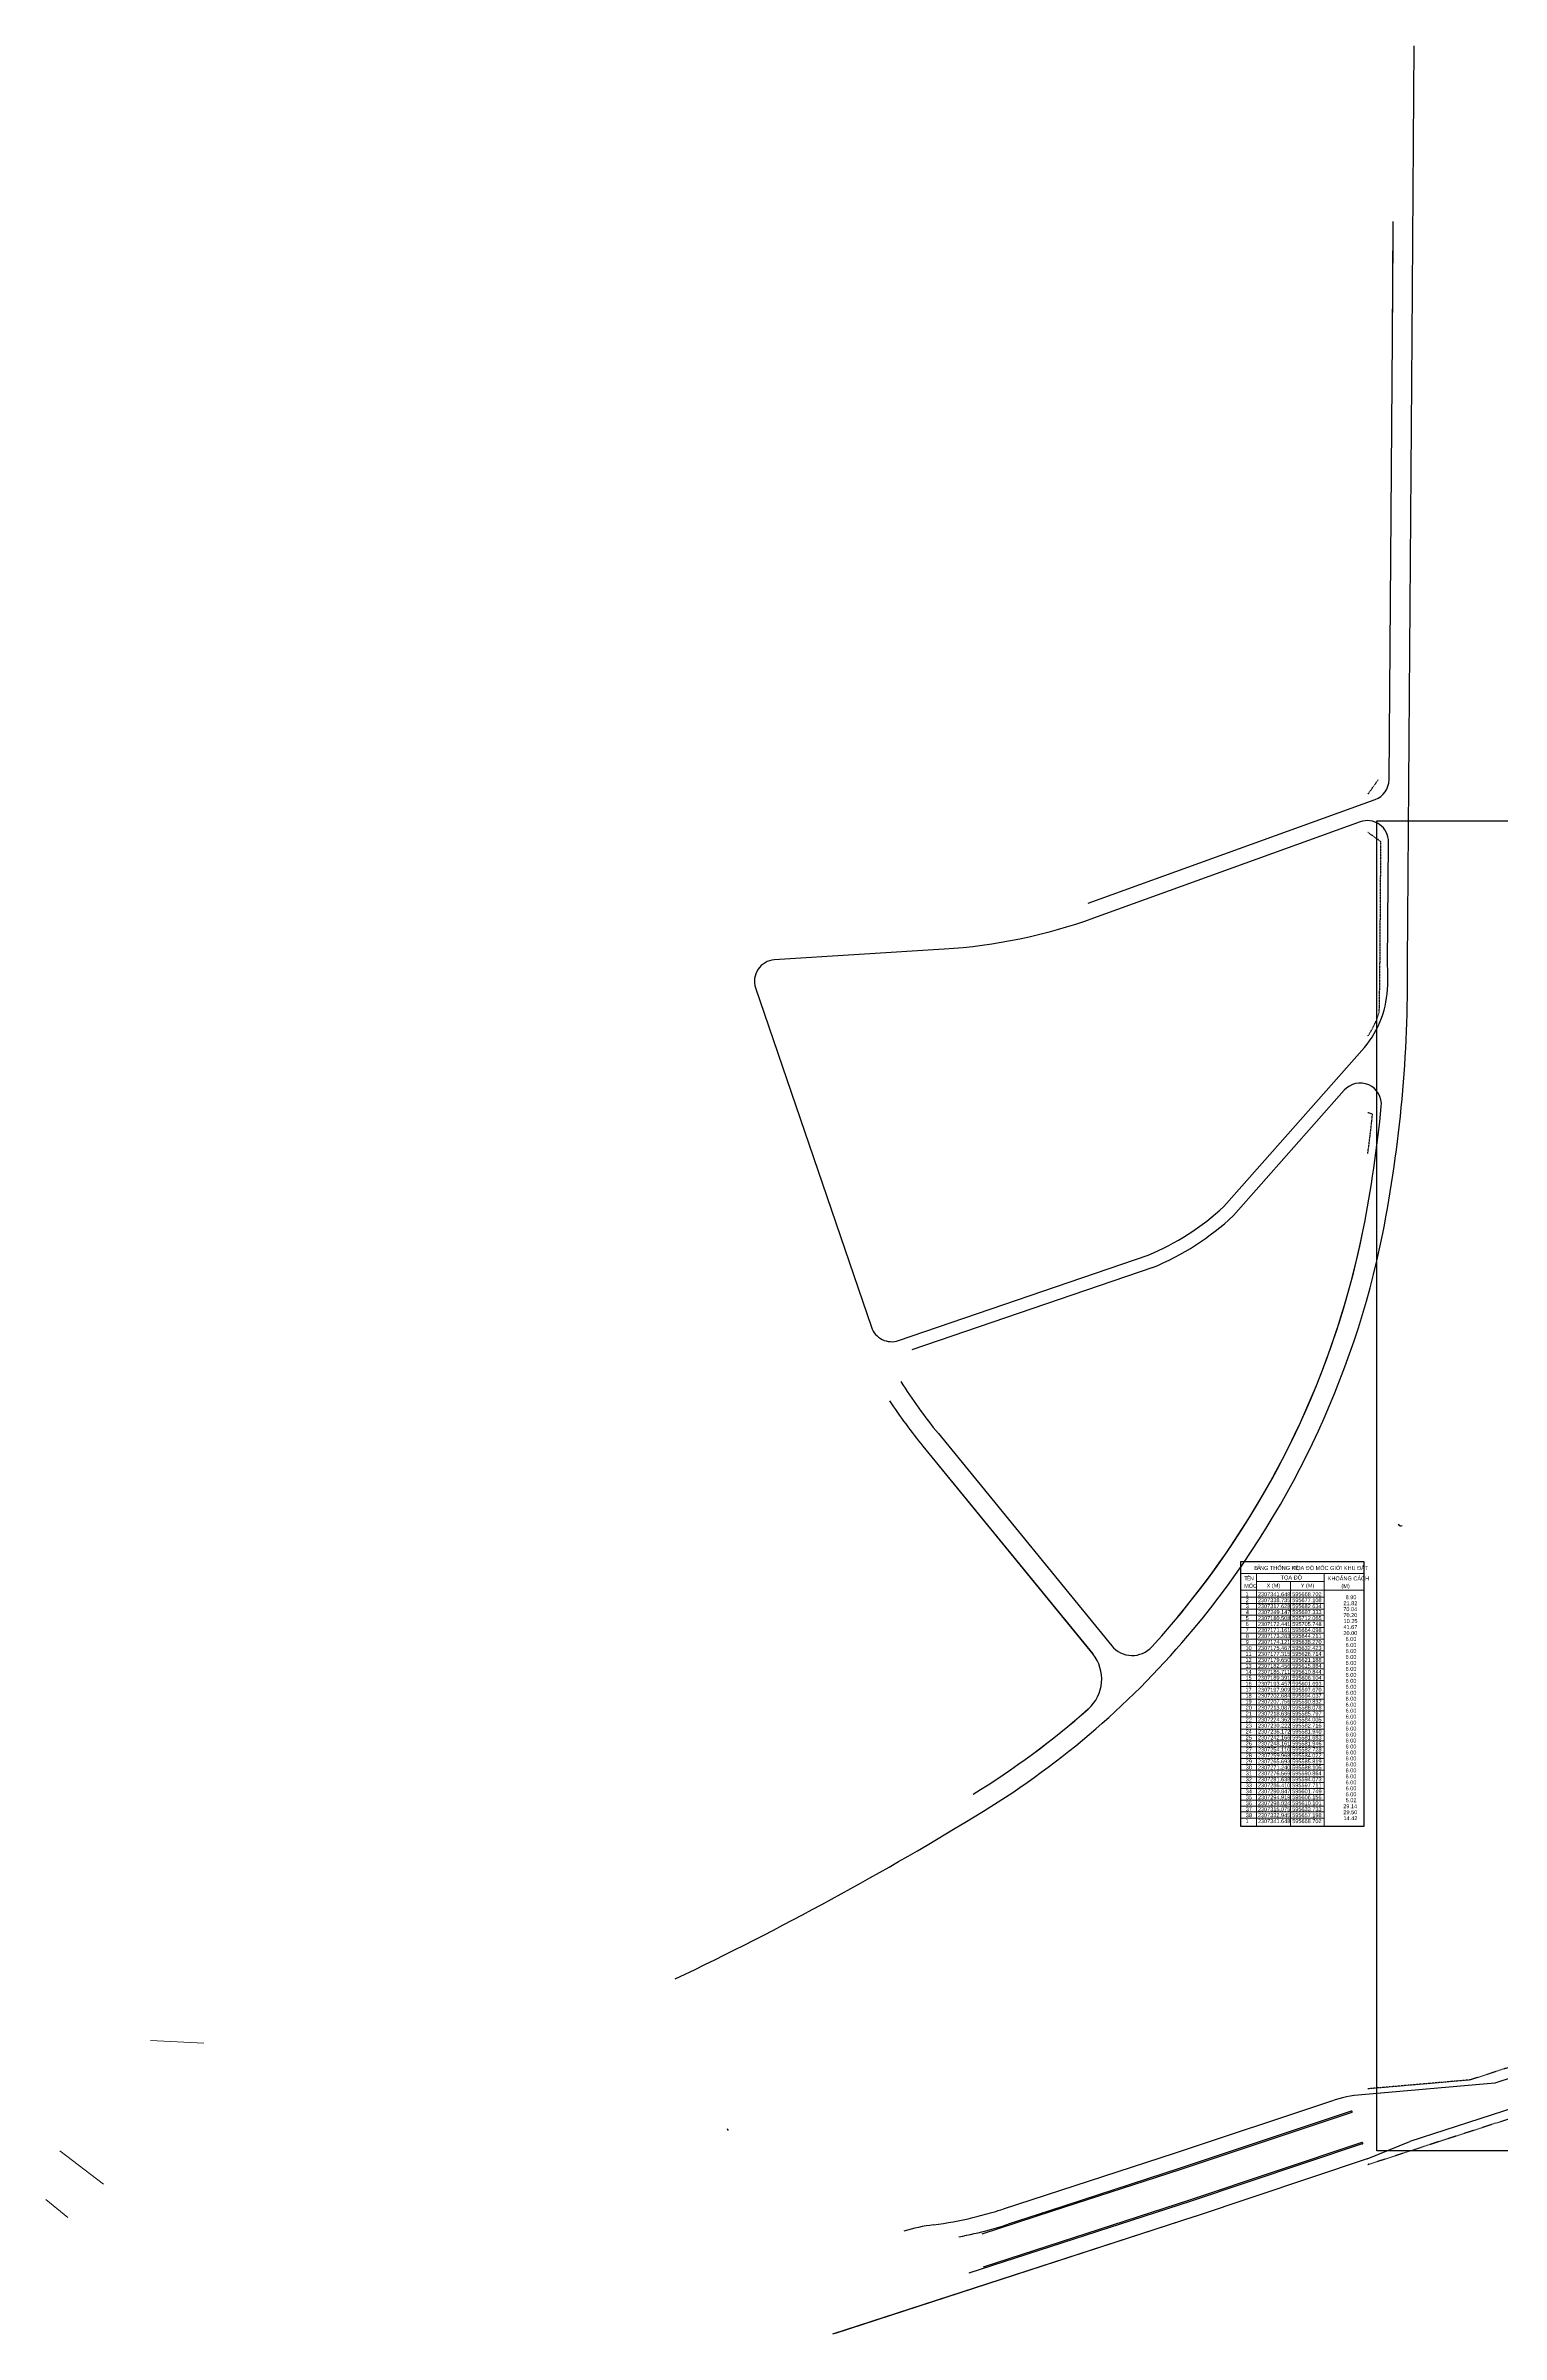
# Model space of a CAD drawing. Header units: millimetres. Extents: x 583747 to 597033, y 2304962 to 2309584.
# Drawn here: x 594944 to 595493, y 2306944 to 2307806 of the extents above; entities that cross this region are included whole.
import ezdxf
from ezdxf.xclip import XClip

# ---------------------------------------------------------------- set-up
doc = ezdxf.new("R2010")
doc.units = ezdxf.units.MM
doc.header["$XCLIPFRAME"] = 0
doc.set_wipeout_variables(frame=1)
doc.linetypes.add('DASHDOT', pattern=[1, 0.5, -0.25, 0, -0.25])
for name, color, linetype, lineweight in [('00_nen', 8, 'Continuous', 5), ('KT-DV2', 7, 'Continuous', 15), ('Level 2', 7, 'Continuous', 0), ('Level 26', 7, 'Continuous', 0), ('Nen dc cb Hong bang', 253, 'Continuous', 60), ('đường pccc', 6, 'Continuous', 13)]:
    doc.layers.add(name, color=color, linetype=linetype, lineweight=lineweight)
for name, color, linetype in [('A-PLOT LINE', 6, 'DASHDOT'), ('AFP-KERB-LINE', 2, 'Continuous'), ('KT-Kich thuoc', 159, 'Continuous')]:
    doc.layers.add(name, color=color, linetype=linetype)
doc.styles.add('Style-.VnArialH', font='')
doc.styles.get('Style-.VnArialH').set_extended_font_data('.VnArialH')

# ---------------------------------------------------------------- blocks, each defined once
blk = doc.blocks.new('nen dc cb Hong bang')
at = {"layer": '00_nen', "color": 0, "linetype": 'ByBlock', "lineweight": -2, "flags": 128}
for points, elevation in [([(-227.79, -6.4), (-234.45, -19.63), (-237.57, -26.25), (-241.77, -32.84), (-252.56, -46.72), (-254.38, -55.64), (-259.04, -67.57), (-266.02, -79.92), (-272.46, -89.48), (-276.53, -103.39), (-280.08, -113.86), (-284.83, -123.23), (-293.83, -137.06), (-295.66, -140.34)], -65.12), ([(-215.65, -38.79), (-228, -54.68), (-238.22, -64.86), (-244.19, -70.68), (-251.26, -83.18), (-266.52, -105.83), (-267.86, -110.41), (-269.02, -113.85), (-279.5, -134.52), (-282.42, -139.01), (-290.67, -153.81)], -63.12), ([(-225.71, -31.43), (-245.8, -57.27), (-246.1, -58.76), (-246.88, -60.75), (-258.64, -81.55), (-269.49, -97.66), (-272.19, -106.9), (-274.55, -113.85), (-282.16, -128.88), (-288.12, -138.03), (-293.16, -147.08)], -64.12), ([(285.69, 123.97), (251.46, 165.72), (201.03, 231.76), (169.86, 270.4), (165.46, 275.19), (122.27, 331.12), (101.01, 361.79), (11.01, 303.93), (-32.79, 273.46), (-91.24, 233.49), (-141.92, 189.66), (-195.04, 143.62), (-214.92, 121.83), (-226.16, 101.87), (-233.11, 83.02), (-246.7, 35.6), (-271.86, -56.45)], -62.12), ([(-303.56, -119), (-291.68, -100.59), (-271.86, -56.45), (-217.07, -72.37), (-198.74, -81.18), (-153.34, -95.47), (-153.8, -98.11), (-123.78, -115.59), (67.9, -11), (285.69, 123.97), (298.27, 131.73), (412.37, 202.69), (600.48, 318.14), (602.65, 319.44), (616.22, 297.59), (632.72, 304.81), (632.72, 304.81), (683.84, 336.31)], -62.12), ([(-305.29, -114.32), (-302.57, -106.78), (-298.32, -98.85), (-293.98, -87.7), (-289.45, -77.68), (-285.03, -72.75), (-282.81, -69.17), (-277.89, -52.02), (-272.36, -43.48), (-265.68, -34.55), (-262.08, -28.57), (-259.98, -20.02), (-259.32, -17.83), (-254.28, -7.14), (-251.41, -0.72), (-246.22, 16.53), (-244.11, 26.58)], -66.12), ([(-234.67, 11.96), (-242.7, -6.62), (-244.46, -10.12), (-250.17, -22.21), (-255.53, -32.22), (-258.95, -38.69), (-262.66, -52.51), (-271.21, -74.4), (-273.4, -78.29), (-275.43, -81.3), (-280.86, -99.88), (-285.6, -113.86), (-287.49, -117.59), (-298.07, -133.83)], -66.12), ([(-180.75, 9.28), (-182.76, 8.19), (-178.8, -5.45), (-183.53, -7.5), (-189.29, -19.09), (-196.34, -28.2), (-214.62, -66.09), (-217.85, -72.48), (-223.87, -74.58), (-232.26, -77.89), (-239.07, -82.75), (-250.71, -95.3), (-257.04, -104.85), (-272.07, -134.53), (-287.41, -162.6)], -62.12), ([(-133.6, -107.8), (-156.27, -98.08), (-174.48, -89.84), (-189, -84.71), (-198.51, -83.09), (-208.34, -84.76), (-219.63, -87.58), (-227.4, -89.88), (-234.52, -93.63), (-241.29, -99.43), (-248.63, -112.22), (-252.36, -118.86), (-260.61, -134.05), (-267.95, -146.29), (-272.83, -153.3), (-280.09, -166.8), (-283.46, -173.26)], -62.12), ([(-131.4, -111.74), (-156.88, -99.45), (-175.04, -91.23), (-189.38, -86.17), (-198.51, -84.61), (-208.03, -86.23), (-219.24, -89.03), (-226.83, -91.28), (-233.67, -94.88), (-240.12, -100.4), (-247.33, -112.96), (-251.05, -119.58), (-259.3, -134.8), (-266.69, -147.11), (-271.55, -154.09), (-278.77, -167.51), (-282.76, -175.16)], -62.12)]:
    blk.add_lwpolyline(points, dxfattribs=dict(at, elevation=elevation))
blk = doc.blocks.new('ssss')
blk.add_wipeout([(595394.6, 2307235.01), (595441.17, 2307235.01), (595441.17, 2307135.38), (595394.6, 2307135.38)])
blk.add_wipeout([(595394.6, 2307235.01), (595441.17, 2307235.01), (595441.17, 2307135.38), (595394.6, 2307135.38)])
blk.add_lwpolyline([(595441.17, 2307235.01), (595394.6, 2307235.01), (595394.6, 2307135.38), (595441.17, 2307135.38)], close=True)
at = {"layer": 'Level 2', "color": 7, "linetype": 'Continuous', "lineweight": 0}
for p, q in [((595394.6, 2307230.51), (595394.6, 2307135.38)), ((595394.6, 2307230.51), (595441.17, 2307230.51)), ((595394.6, 2307224.29), (595441.17, 2307224.29)), ((595400.61, 2307230.51), (595400.61, 2307135.38)), ((595400.61, 2307227.5), (595426.17, 2307227.5)), ((595413.39, 2307227.5), (595413.39, 2307135.38)), ((595426.17, 2307230.51), (595426.17, 2307135.38)), ((595441.17, 2307230.51), (595441.17, 2307135.38)), ((595394.6, 2307221.6), (595426.17, 2307221.6)), ((595394.6, 2307219.31), (595426.17, 2307219.31)), ((595394.6, 2307217.12), (595426.17, 2307217.12)), ((595394.6, 2307214.91), (595426.17, 2307214.91)), ((595394.6, 2307212.7), (595426.17, 2307212.7)), ((595394.6, 2307210.26), (595426.17, 2307210.26)), ((595394.6, 2307208.05), (595426.17, 2307208.05)), ((595394.6, 2307205.84), (595426.17, 2307205.84)), ((595394.6, 2307203.63), (595426.17, 2307203.63)), ((595394.6, 2307201.41), (595426.17, 2307201.41)), ((595394.6, 2307199.05), (595426.17, 2307199.05)), ((595394.6, 2307196.84), (595426.17, 2307196.84)), ((595394.6, 2307194.63), (595426.17, 2307194.63)), ((595394.6, 2307192.41), (595426.17, 2307192.41)), ((595394.6, 2307190.2), (595426.17, 2307190.2)), ((595394.6, 2307187.99), (595426.17, 2307187.99)), ((595394.6, 2307185.46), (595426.17, 2307185.46)), ((595394.6, 2307183.25), (595426.17, 2307183.25)), ((595394.6, 2307181.04), (595426.17, 2307181.04)), ((595394.6, 2307178.82), (595426.17, 2307178.82)), ((595394.6, 2307176.61), (595426.17, 2307176.61)), ((595394.6, 2307174.4), (595426.17, 2307174.4)), ((595394.6, 2307171.9), (595426.17, 2307171.9)), ((595394.6, 2307169.69), (595426.17, 2307169.69)), ((595394.6, 2307167.47), (595426.17, 2307167.47)), ((595394.6, 2307165.26), (595426.17, 2307165.26)), ((595394.6, 2307163.05), (595426.17, 2307163.05)), ((595394.6, 2307160.83), (595426.17, 2307160.83)), ((595394.6, 2307158.62), (595426.17, 2307158.62)), ((595394.6, 2307156.41), (595426.17, 2307156.41)), ((595394.6, 2307154), (595426.17, 2307154)), ((595394.6, 2307151.79), (595426.17, 2307151.79)), ((595394.6, 2307149.58), (595426.17, 2307149.58)), ((595394.6, 2307147.36), (595426.17, 2307147.36)), ((595394.6, 2307145.15), (595426.17, 2307145.15)), ((595394.6, 2307142.94), (595426.17, 2307142.94)), ((595394.6, 2307140.73), (595426.17, 2307140.73)), ((595394.6, 2307138.39), (595426.17, 2307138.39)), ((595394.6, 2307135.38), (595441.17, 2307135.38))]:
    blk.add_line(p, q, dxfattribs=at)
at = {"layer": 'Level 26', "color": 7, "style": 'Style-.VnArialH', "width": 0.8}
for s, p in [('B', (595399.8, 2307231.9)), ('¶', (595400.8, 2307231.9)), ('ng thèng k£', (595401.97, 2307231.9)), ('täa ®é mèc giíi khu ®Êt', (595414.3, 2307231.9)), ('T', (595396.04, 2307227.95)), ('Mèc', (595395.97, 2307225.14)), ('1', (595396.45, 2307222.01)), ('ª', (595396.96, 2307227.95)), ('n', (595398.12, 2307227.95)), ('2307341.648', (595401.15, 2307222.01)), ('X (m)', (595404.44, 2307225.29)), ('Täa ®é', (595409.74, 2307228.3)), ('595668.702', (595414.08, 2307222.01)), ('Y (m)', (595417.29, 2307225.29)), ('Kho¶NG C¸CH', (595427.46, 2307227.95)), ('(m)', (595432.62, 2307225.14)), ('5', (595396.53, 2307213.01)), ('4', (595396.58, 2307215.26)), ('2', (595396.54, 2307219.76)), ('3', (595396.57, 2307217.51)), ('2307338.735', (595401.15, 2307219.76)), ('2307317.628', (595401.15, 2307217.51)), ('2307249.147', (595401.15, 2307215.26)), ('2307180.508', (595401.15, 2307213.01)), ('595677.108', (595414.08, 2307219.76)), ('595682.634', (595414.08, 2307217.51)), ('595697.333', (595414.08, 2307215.26)), ('595712.065', (595414.08, 2307213.01)), ('  70.04', (595432.15, 2307216.38)), ('  70.20', (595432.2, 2307214.13)), ('  21.82', (595432.23, 2307218.63)), ('  8.90', (595433.03, 2307220.88)), ('7', (595396.5, 2307208.51)), ('6', (595396.52, 2307210.76)), ('9', (595396.53, 2307204.01)), ('8', (595396.58, 2307206.26)), ('2307172.441', (595401.15, 2307210.76)), ('2307171.161', (595401.15, 2307208.51)), ('2307173.283', (595401.15, 2307206.26)), ('2307174.121', (595401.15, 2307204.01)), ('595705.748', (595414.08, 2307210.76)), ('595664.098', (595414.08, 2307208.51)), ('595644.211', (595414.08, 2307206.26)), ('595638.270', (595414.08, 2307204.01)), ('  41.67', (595432.21, 2307209.63)), ('  20.00', (595432.2, 2307207.38)), ('  10.25', (595432.27, 2307211.88)), ('  6.00', (595433.03, 2307205.13)), ('10', (595396.45, 2307201.76)), ('11', (595396.45, 2307199.51)), ('12', (595396.45, 2307197.26)), ('2307175.467', (595401.15, 2307201.76)), ('2307177.315', (595401.15, 2307199.51)), ('2307179.650', (595401.15, 2307197.26)), ('595632.423', (595414.08, 2307201.76)), ('595626.714', (595414.08, 2307199.51)), ('595621.188', (595414.08, 2307197.26)), ('  6.00', (595433.03, 2307202.88)), ('  6.00', (595433.03, 2307200.63)), ('  6.00', (595433.03, 2307198.38)), ('  6.00', (595433.03, 2307196.13)), ('13', (595396.45, 2307195.01)), ('14', (595396.45, 2307192.76)), ('15', (595396.45, 2307190.51)), ('16', (595396.45, 2307188.26)), ('2307182.456', (595401.15, 2307195.01)), ('2307185.711', (595401.15, 2307192.76)), ('2307189.391', (595401.15, 2307190.51)), ('2307193.457', (595401.15, 2307188.26)), ('595615.884', (595414.08, 2307195.01)), ('595610.844', (595414.08, 2307192.76)), ('595606.104', (595414.08, 2307190.51)), ('595601.693', (595414.08, 2307188.26)), ('  6.00', (595433.03, 2307193.88)), ('  6.00', (595433.03, 2307191.63)), ('  6.00', (595433.03, 2307189.38)), ('  6.00', (595433.03, 2307187.13)), ('17', (595396.45, 2307186.01)), ('18', (595396.45, 2307183.76)), ('19', (595396.45, 2307181.51)), ('20', (595396.54, 2307179.26)), ('2307197.909', (595401.15, 2307186.01)), ('2307202.684', (595401.15, 2307183.76)), ('2307207.756', (595401.15, 2307181.51)), ('2307213.087', (595401.15, 2307179.26)), ('595597.670', (595414.08, 2307186.01)), ('595594.037', (595414.08, 2307183.76)), ('595590.832', (595414.08, 2307181.51)), ('595588.078', (595414.08, 2307179.26)), ('  6.00', (595433.03, 2307184.88)), ('  6.00', (595433.03, 2307182.63)), ('  6.00', (595433.03, 2307180.38)), ('  6.00', (595433.03, 2307178.13)), ('21', (595396.54, 2307177.01)), ('22', (595396.54, 2307174.76)), ('23', (595396.54, 2307172.51)), ('24', (595396.54, 2307170.26)), ('2307218.636', (595401.15, 2307177.01)), ('2307224.362', (595401.15, 2307174.76)), ('2307230.222', (595401.15, 2307172.51)), ('2307236.172', (595401.15, 2307170.26)), ('595585.797', (595414.08, 2307177.01)), ('595584.005', (595414.08, 2307174.76)), ('595582.716', (595414.08, 2307172.51)), ('595581.940', (595414.08, 2307170.26)), ('  6.00', (595433.03, 2307175.88)), ('  6.00', (595433.03, 2307173.63)), ('  6.00', (595433.03, 2307171.38)), ('25', (595396.54, 2307168.01)), ('26', (595396.54, 2307165.76)), ('27', (595396.54, 2307163.51)), ('28', (595396.54, 2307161.26)), ('2307242.166', (595401.15, 2307168.01)), ('2307248.161', (595401.15, 2307165.76)), ('2307254.110', (595401.15, 2307163.51)), ('2307259.968', (595401.15, 2307161.26)), ('595581.683', (595414.08, 2307168.01)), ('595581.946', (595414.08, 2307165.76)), ('595582.728', (595414.08, 2307163.51)), ('595584.022', (595414.08, 2307161.26)), ('  6.00', (595433.03, 2307169.13)), ('  6.00', (595433.03, 2307166.88)), ('  6.00', (595433.03, 2307164.63)), ('  6.00', (595433.03, 2307162.38)), ('29', (595396.54, 2307159.01)), ('30', (595396.57, 2307156.76)), ('31', (595396.57, 2307154.51)), ('32', (595396.57, 2307152.26)), ('2307265.693', (595401.15, 2307159.01)), ('2307271.240', (595401.15, 2307156.76)), ('2307276.569', (595401.15, 2307154.51)), ('2307281.638', (595401.15, 2307152.26)), ('595585.819', (595414.08, 2307159.01)), ('595588.105', (595414.08, 2307156.76)), ('595590.864', (595414.08, 2307154.51)), ('595594.073', (595414.08, 2307152.26)), ('  6.00', (595433.03, 2307160.13)), ('  6.00', (595433.03, 2307157.88)), ('  6.00', (595433.03, 2307155.63)), ('  6.00', (595433.03, 2307153.38)), ('33', (595396.57, 2307150.01)), ('34', (595396.57, 2307147.76)), ('35', (595396.57, 2307145.51)), ('2307286.410', (595401.15, 2307150.01)), ('2307290.847', (595401.15, 2307147.76)), ('2307294.919', (595401.15, 2307145.51)), ('595597.711', (595414.08, 2307150.01)), ('595601.749', (595414.08, 2307147.76)), ('595606.156', (595414.08, 2307145.51)), ('  6.00', (595433.03, 2307151.13)), ('  6.00', (595433.03, 2307148.88)), ('  6.00', (595433.03, 2307146.63)), ('  5.02', (595433.06, 2307144.38)), ('1', (595396.45, 2307136.51)), ('36', (595396.57, 2307143.26)), ('37', (595396.57, 2307141.01)), ('38', (595396.57, 2307138.76)), ('2307298.024', (595401.15, 2307143.26)), ('2307315.075', (595401.15, 2307141.01)), ('2307332.945', (595401.15, 2307138.76)), ('2307341.648', (595401.15, 2307136.51)), ('595610.101', (595414.08, 2307143.26)), ('595633.733', (595414.08, 2307141.01)), ('595657.198', (595414.08, 2307138.76)), ('595668.702', (595414.08, 2307136.51)), ('  29.14', (595432.15, 2307142.13)), ('  29.50', (595432.2, 2307139.88)), ('  14.42', (595432.23, 2307137.63))]:
    blk.add_text(s, height=1.5, rotation=359.97581, dxfattribs=at).set_placement(p)
blk = doc.blocks.new('PLOT')
at = {"layer": 'A-PLOT LINE', "color": 251}
for p, q in [((3272298, 1605487), (3335796, 1442630)), ((3581182, 1546711), (3702534, 1608847)), ((3830538, 1610363), (3855544, 1560881)), ((3573967, 1560430), (3516206, 1527672)), ((3573967, 1560430), (3516206, 1527672)), ((3795967, 1529592), (3853049, 1554030)), ((3581262, 1546752), (3523105, 1513792)), ((3581262, 1546752), (3523105, 1513792)), ((3802215, 1515407), (3873150, 1545774)), ((3771021, 1466369), (3875320, 1542815)), ((3777257, 1458541), (3881553, 1534985)), ((3738267, 1503105), (3795896, 1529561)), ((3332231, 1495818), (3325463, 1513176)), ((3523105, 1513792), (3501954, 1503279)), ((3758018, 1495117), (3802215, 1515407)), ((3718431, 1491809), (3738032, 1502985)), ((3687266, 1471093), (3718255, 1491701)), ((3749306, 1485612), (3750711, 1491661)), ((3750711, 1491661), (3758018, 1495117)), ((3763873, 1467324), (3749306, 1485612)), ((3695816, 1458164), (3727123, 1478984)), ((3734401, 1477841), (3727123, 1478984)), ((3749731, 1458596), (3734401, 1477841)), ((3670567, 1460141), (3687282, 1471103)), ((3771021, 1466369), (3763873, 1467324)), ((3936433, 1466421), (3825578, 1397827)), ((3350448, 1449095), (3345410, 1462016)), ((3662108, 1453629), (3670380, 1460008)), ((3679467, 1447442), (3695816, 1458164)), ((3748902, 1451612), (3749731, 1458596)), ((3776339, 1451674), (3777257, 1458541)), ((3351591, 1440658), (3350448, 1449095)), ((3639468, 1436456), (3662127, 1453644)), ((3670275, 1390331), (3748902, 1451612)), ((3785320, 1440399), (3776339, 1451674)), ((3335796, 1442630), (3432329, 1197796)), ((3439513, 1215156), (3351591, 1440658)), ((3648882, 1424143), (3671534, 1441325)), ((3671534, 1441325), (3679467, 1447442)), ((3677129, 1380459), (3756379, 1442225)), ((3763438, 1441388), (3756379, 1442225)), ((3763438, 1441388), (3804080, 1390363)), ((3341317, 1436726), (3433167, 1201153)), ((3624687, 1425023), (3639446, 1436439)), ((3602254, 1407786), (3624694, 1425029)), ((3646422, 1415927), (3647526, 1423093)), ((3647526, 1423093), (3648882, 1424143)), ((3818211, 1399107), (3797158, 1425537)), ((3663479, 1391364), (3646422, 1415927)), ((3155442, 1333236), (3242542, 1405968)), ((3242542, 1405968), (3244706, 1413884)), ((3541677, 1359477), (3602211, 1407753)), ((3611787, 1395564), (3629307, 1409026)), ((3629307, 1409026), (3636124, 1407966)), ((3636124, 1407966), (3653210, 1383360)), ((3825578, 1397827), (3818211, 1399107)), ((3163133, 1324025), (3245291, 1392630)), ((3253007, 1390520), (3245291, 1392630)), ((3253007, 1390520), (3268378, 1347263)), ((3551638, 1347595), (3611787, 1395564)), ((3670275, 1390331), (3663479, 1391364)), ((3804080, 1390363), (3802944, 1383822)), ((3653210, 1383360), (3652118, 1376180)), ((3676038, 1373278), (3677129, 1380459)), ((3802944, 1383822), (3713230, 1328310)), ((3555902, 1301191), (3652118, 1376180)), ((3676038, 1373278), (3706137, 1329793)), ((3812983, 1371218), (3722334, 1315127)), ((3820350, 1369938), (3812983, 1371218)), ((3855287, 1326077), (3820350, 1369938)), ((3370824, 1353790), (3432329, 1197796)), ((3524916, 1344368), (3541539, 1359359)), ((3536675, 1334101), (3551638, 1347595)), ((3677786, 1347968), (3695353, 1322532)), ((3517261, 1336835), (3505514, 1321753)), ((3517261, 1336835), (3524916, 1344368)), ((3535291, 1322168), (3536675, 1334101)), ((3713230, 1328310), (3706137, 1329793)), ((3496449, 1307708), (3505442, 1321641)), ((3549110, 1302227), (3535291, 1322168)), ((3693942, 1315787), (3695353, 1322532)), ((3759720, 1260995), (3854152, 1319531)), ((3759720, 1260995), (3854152, 1319531)), ((3855287, 1326077), (3854152, 1319531)), ((3272429, 1316044), (3243161, 1241757)), ((3722334, 1315127), (3720924, 1308382)), ((3480604, 1282987), (3496444, 1307700)), ((3549110, 1302227), (3555902, 1301191)), ((3702477, 1303429), (3709571, 1301945)), ((3742979, 1253570), (3709571, 1301945)), ((3742979, 1253570), (3709571, 1301945)), ((3720924, 1308382), (3752628, 1262475)), ((3720924, 1308382), (3752628, 1262475)), ((3271942, 1292985), (3285284, 1292962)), ((3480625, 1283020), (3454001, 1243754)), ((3480625, 1283020), (3454001, 1243754)), ((3480625, 1283020), (3454001, 1243754)), ((3480625, 1283020), (3454001, 1243754)), ((3759720, 1260995), (3752628, 1262475)), ((3759720, 1260995), (3752628, 1262475)), ((3742979, 1253570), (3741569, 1246826)), ((3742979, 1253570), (3741569, 1246826)), ((3454001, 1243754), (3451793, 1239553)), ((3454001, 1243754), (3451793, 1239553)), ((3454001, 1243754), (3451793, 1239553)), ((3454001, 1243754), (3451793, 1239553)), ((3727033, 1237834), (3741569, 1246826)), ((3727033, 1237834), (3741569, 1246826)), ((3451793, 1239553), (3448345, 1229230)), ((3451793, 1239553), (3448345, 1229230)), ((3451793, 1239553), (3448345, 1229230)), ((3451793, 1239553), (3448345, 1229230)), ((3448345, 1229230), (3444706, 1215451)), ((3448345, 1229230), (3444706, 1215451)), ((3448345, 1229230), (3444706, 1215451)), ((3448345, 1229230), (3444706, 1215451)), ((3222985, 1215293), (3146454, 1153532)), ((3439513, 1215156), (3444706, 1215451)), ((3487276, 1132394), (3493553, 1118963)), ((3547150, 1042090), (3683095, 1114403)), ((3547150, 1042090), (3683095, 1114403)), ((3542670, 1009700), (3692874, 1089673)), ((3699506, 1087543), (3692874, 1089673)), ((3699506, 1087543), (3713864, 1058556)), ((3505716, 1082438), (3510152, 1071425)), ((3519664, 1051227), (3510152, 1071425)), ((3497432, 1046015), (3489675, 1062488)), ((3497432, 1046015), (3489675, 1062488)), ((3509407, 1020588), (3497432, 1046015)), ((3507595, 1012989), (3509407, 1020588)), ((3507595, 1012989), (3444335, 963624)), ((3540890, 1003100), (3542670, 1009700)), ((3567884, 959526), (3540890, 1003100)), ((3512736, 993534), (3407699, 911568)), ((3512736, 993534), (3519311, 992360)), ((3547482, 946887), (3519311, 992360)), ((3444335, 963624), (3407035, 946249)), ((3396636, 939820), (3347744, 900959)), ((3396636, 939820), (3347744, 900959)), ((3419421, 920885), (3365746, 878222)), ((3407699, 911568), (3365746, 878222)), ((3347744, 900959), (3294357, 859287)), ((3347744, 900959), (3294357, 859287)), ((3365690, 878179), (3251666, 789174)), ((3365690, 878179), (3251666, 789174))]:
    blk.add_line(p, q, dxfattribs=at)
for points in [[(3150705, 1663215), (2941229, 1588261), (2938170, 1581856), (2971015, 1487778), (2977322, 1484874), (3031381, 1505947, 0.1899283), (3058280, 1530859), (3074728, 1565053, -0.1944187), (3102436, 1590273), (3168048, 1614548), (3171059, 1620993), (3157091, 1660190), (3150705, 1663215)], [(3811740, 1662067, 0.4398691), (3809637, 1655002), (3834919, 1612778), (3860754, 1561658, 0.3957513), (3867184, 1559317, -0.2050518)], [(3290545, 1605487), (3296899, 1589189, 0.1712605), (3299071, 1586668), (3303612, 1584064, -0.1712605), (3305784, 1581543), (3321230, 1541926, 0.1455912), (3322981, 1539675, 0.2515948), (3495709, 1517484), (3516206, 1527672)], [(3244706, 1413884), (3194625, 1554824), (3188831, 1556701), (3119663, 1509122, 0.0295065), (3110917, 1502312), (3080722, 1475800, 0.0480465), (3068380, 1462664), (3047275, 1435371, -0.1271287), (3025131, 1418196), (3002662, 1408516), (2999650, 1401794), (3040254, 1279878)], [(3153843, 1149215), (3228192, 1209215, 0.0919871), (3250466, 1238476), (3271942, 1292985)], [(3272971, 1077049, 0.0102646), (3278319, 1090909, 0.1239937), (3293945, 1250361, 0.021937), (3285284, 1292962)], [(3153324, 1140787, 0.0325717), (3174222, 1126444), (3262927, 1073711)], [(3149407, 1126786, 0.025868), (3167324, 1114840), (3254266, 1063154)]]:
    blk.add_lwpolyline(points, format="xyb", dxfattribs=at)
blk.add_lwpolyline([(2994587, 1416995), (2976072, 1472587), (2979150, 1479147), (3033560, 1500356, 0.1899283), (3063687, 1528258), (3080135, 1562452, -0.1944187), (3104518, 1584645), (3170063, 1608896), (3176430, 1605921), (3189196, 1570099), (3186755, 1562556), (3116263, 1514065, 0.0295065), (3106958, 1506821), (3076763, 1480309, 0.0480465), (3063633, 1466334), (3042529, 1439041, -0.1271287), (3022757, 1423706), (3000759, 1414229)], format="xyb", close=True, dxfattribs=at)
for points in [[(3573967, 1560430), (3661962, 1605487)], [(3881553, 1534985), (3888709, 1534036)], [(3785320, 1440399), (3792397, 1439538), (3894831, 1518378), (3895670, 1525332), (3888709, 1534036)], [(3937561, 1472956), (3907539, 1510493), (3900454, 1511348), (3798005, 1432497), (3797158, 1425537)], [(4212609, 1471029), (4196841, 1496747), (4192720, 1497729), (3887911, 1309592), (3772537, 1238075), (3739519, 1217649), (3659008, 1167880)], [(3695921, 1122143), (4222777, 1448705), (4223759, 1452843), (4212609, 1471029)], [(3936433, 1466421), (3937561, 1472956)], [(3335796, 1442630), (3341317, 1436726)], [(4258001, 1439708), (4074056, 1325706), (4072444, 1318825), (4109456, 1259226)], [(3406473, 1341313), (3483144, 1403532)], [(3409967, 1336426), (3489632, 1401131)], [(3693942, 1315787), (3587846, 1250138), (3580933, 1251739), (3560913, 1283575), (3562195, 1290881), (3658973, 1366308), (3665768, 1365275), (3677786, 1347968)], [(3693942, 1315787), (3587846, 1250138), (3580933, 1251739), (3560913, 1283575), (3562195, 1290881), (3658973, 1366308), (3665768, 1365275), (3677786, 1347968)], [(4099262, 1252896), (4062508, 1312079), (4055620, 1313692), (3709805, 1099368), (3707774, 1092254), (3722376, 1062772)], [(3727034, 1237834), (3634931, 1180899), (3623868, 1183465), (3594242, 1230576), (3595832, 1237439), (3702477, 1303429)], [(3727034, 1237834), (3634931, 1180899), (3623868, 1183465), (3594242, 1230576), (3595832, 1237439), (3702477, 1303429)], [(4099262, 1252896), (4109456, 1259226)], [(3659008, 1167880), (3642417, 1158621), (3630891, 1152921), (3607539, 1142898), (3570556, 1129261), (3527500, 1117448)], [(3489675, 1062488), (3444902, 1155094)], [(3489675, 1062488), (3444902, 1155094)], [(3489675, 1062488), (3444902, 1155094)], [(3522956, 1116061), (3527500, 1117448)], [(3713864, 1058556), (3722376, 1062772)], [(3547482, 946887), (3567884, 959526)], [(3547482, 946887), (3567884, 959526)]]:
    blk.add_lwpolyline(points, dxfattribs=at)
for points in [[(3835617, 1385223), (3834480, 1378681), (3869407, 1334833), (3876777, 1333548), (3987865, 1402116), (3988997, 1408647), (3953874, 1452561), (3946499, 1453834)], [(4111782, 1244107), (4096219, 1242923), (4102884, 1247062), (4101615, 1249106), (4111809, 1255437), (4113078, 1253393), (4119744, 1257532)], [(4111782, 1244107), (4096219, 1242923), (4102884, 1247062), (4101615, 1249106), (4111809, 1255437), (4113078, 1253393), (4119744, 1257532)], [(3723054, 1050702), (3710702, 1050947), (3716267, 1053704), (3715422, 1055410), (3723934, 1059626), (3724779, 1057919), (3730345, 1060676)], [(3723054, 1050702), (3710702, 1050947), (3716267, 1053704), (3715422, 1055410), (3723934, 1059626), (3724779, 1057919), (3730345, 1060676)], [(3572726, 928926), (3541596, 926590), (3554936, 934854), (3552402, 938945), (3572804, 951584), (3575339, 947494), (3588679, 955758)], [(3572726, 928926), (3541596, 926590), (3554936, 934854), (3552402, 938945), (3572804, 951584), (3575339, 947494), (3588679, 955758)]]:
    blk.add_lwpolyline(points, close=True, dxfattribs=at)
for centre, radius, start, end in [((4366992, 346889), 1377564, 113.03385, 129.911384), ((4366992, 346889), 1371564, 113.002432, 129.767856), ((3328258, 1514265), 3000, 59.839264, 201.300603), ((3429999, 1689349), 199498, 239.839264, 244.80613), ((3370566, 1471824), 40500, 127.975524, 144.78598), ((3343799, 1506114), 3000, 307.975524, 64.80613), ((3429999, 1689349), 199498, 252.751638, 291.142073), ((3335026, 1496908), 3000, 201.300603, 324.78598), ((3370566, 1471824), 27000, 89.407576, 201.300603), ((2804357, 1173012), 495660, 18.446299, 20.582395), ((3238583, 1328312), 36000, 340.075497, 2.442833), ((3160478, 1283869), 92789, 312.348525, 333.009248), ((3489087, 1133240), 2000, 59.859544, 205.05142), ((3534529, 1211505), 88500, 239.859544, 248.807954), ((3530824, 1095047), 41250, 132.124408, 145.070746), ((3501814, 1127125), 2000, 312.124408, 68.807954), ((4096823, 443379), 788317, 120.566817, 121.656392), ((4096823, 443379), 788317, 120.566817, 121.656392), ((3495365, 1119810), 2000, 205.05142, 325.070746), ((3528906, 1091779), 25000, 103.767185, 201.939179), ((3528906, 1091779), 25000, 103.767185, 201.939179), ((3537758, 1059748), 20000, 205.217003, 298.009627), ((3537758, 1059748), 20000, 205.217003, 298.009627), ((3428992, 899112), 52000, 114.976281, 128.478571), ((3204829, 973982), 145500, 303.824093, 306.724322), ((3204829, 973982), 145500, 306.749963, 307.974765), ((3241992, 909115), 77000, 227.003028, 280.403539), ((3204829, 973982), 145500, 297.491435, 303.78976), ((3304342, 782749), 70075, 117.491435, 127.083409)]:
    blk.add_arc(centre, radius, start, end, dxfattribs=at)
blk = doc.blocks.new('DV')
at = {"layer": 'AFP-KERB-LINE'}
for p, q in [((397242, 563445), (397983, 673454)), ((397242, 563445), (397983, 673454)), ((389742, 563499), (390037, 607281)), ((389742, 563499), (389993, 600715)), ((388468, 396917), (389742, 563498)), ((395440, 327771), (397242, 563445)), ((395440, 327771), (397242, 563445)), ((275036, 350382), (383187, 389454)), ((371612, 279931), (329823, 232704)), ((371612, 279931), (329823, 232704)), ((299434, 213185), (208615, 182084)), ((299434, 213185), (208615, 182084)), ((218615, 150561), (283934, 70669)), ((218615, 150561), (283945, 70655)), ((212808, 145814), (276791, 67556)), ((392858, 115857), (393424, 115957, 0)), ((497376, -71739), (428337, -94127)), ((493442, -84578), (396296, -116081)), ((428337, -94127), (378253, -98488)), ((366743, -100877), (307508, -120672)), ((366743, -100877), (307508, -120672)), ((374258, -104692), (309410, -126363)), ((374258, -104692), (309410, -126363)), ((374417, -105166), (309568, -126837)), ((374417, -105166), (309568, -126837)), ((307508, -120672), (243071, -141577)), ((307508, -120672), (243071, -141577)), ((378220, -116547), (313321, -138235)), ((378220, -116547), (313321, -138235)), ((378379, -117022), (313478, -138710)), ((378379, -117022), (313478, -138710)), ((380280, -122712), (396296, -116081)), ((309414, -126362), (260513, -142227)), ((309414, -126362), (260513, -142227)), ((309414, -126362), (260513, -142227)), ((309414, -126362), (260513, -142227)), ((309568, -126837), (261491, -142435)), ((309568, -126837), (261491, -142435)), ((309568, -126837), (261491, -142435)), ((309568, -126837), (261491, -142435)), ((380280, -122712), (315380, -144401)), ((380280, -122712), (315380, -144401)), ((315329, -144417), (178705, -188743, 0)), ((315329, -144417), (179668, -188430, 0)), ((313478, -138710), (230040, -165780)), ((313478, -138710), (230040, -165780)), ((313478, -138710), (230040, -165780)), ((313478, -138710), (230040, -165780)), ((261491, -142435), (234976, -151037)), ((313321, -138235), (235469, -163493)), ((313321, -138235), (235469, -163493)), ((260513, -142227), (244923, -147285))]:
    blk.add_line(p, q, dxfattribs=at)
at = {"layer": 'AFP-KERB-LINE', "elevation": 0}
for points in [[(387940, 327762), (388289, 373460, 0.5222384), (377571, 381045), (277074, 344739, -0.0710908), (220838, 333062), (156795, 329035, 0.4945682), (149727, 318465), (193398, 190620, 0.414438), (203560, 185638), (297675, 217868, 0.0907084), (326234, 236193), (379205, 296058, 0.1719261), (387955, 319529)], [(387955, 319529, 0.004128), (387940, 327762)], [(387955, 319529, 0.004128), (387940, 327762)], [(200242, 162917, 0.025868), (212808, 145814), (276830, 67509)]]:
    blk.add_lwpolyline(points, format="xyb", dxfattribs=at)
at = {"layer": 'AFP-KERB-LINE'}
for centre, radius, start, end in [((380469, 396978), 8000, 289.863153, 359.561983), ((-110695, 322720), 506160, 348.973341, 0.571744), ((-110695, 322720), 506160, 348.973341, 0.571744), ((377603, 274630), 8000, 354.3753, 138.496216), ((377603, 274630), 8000, 354.3753, 138.496216), ((-110695, 322720), 498660, 348.976575, 354.3753), ((-110695, 322720), 498660, 348.976575, 354.3753), ((54363, 293126), 330999, 317.674469, 348.541611), ((261865, 305091), 99289, 292.233813, 313.19202), ((261865, 305091), 99289, 292.233813, 313.19202), ((54363, 293126), 330999, 320.265782, 348.541611), ((54363, 293126), 338499, 320.265782, 348.546428), ((54363, 293126), 338499, 320.265782, 348.546428), ((371709, 275729), 197750, 212.235917, 219.269178), ((371709, 275729), 197750, 212.235917, 219.269178), ((392858, 116857), 1000, 192.35363, 282.164258), ((67113, 282597), 321909, 301.560657, 320.265782), ((67113, 282597), 321909, 301.560657, 320.265782), ((291687, 76984), 10000, 219.269178, 317.674469), ((265179, 58061), 15000, 311.415866, 39.269178), ((67113, 282597), 314409, 301.560657, 311.423928), ((67113, 282597), 314409, 301.560657, 311.423928), ((67113, 282597), 314409, 301.560657, 311.423928), ((67113, 282597), 314409, 301.560657, 311.415866), ((-422991, 1080478), 1258294, 295.538481, 301.560657), ((382590, -148299), 50000, 94.976284, 108.478571), ((210289, -74942), 80000, 207.00302, 207.596278), ((374338, -104929), 250, 288.478571, 108.478571), ((378299, -116784), 250, 288.478571, 108.478571), ((197553, -1277), 147500, 277.491431, 283.365721), ((197553, -1277), 147500, 283.368691, 286.428182), ((197553, -1277), 147500, 286.440572, 287.974772), ((225659, -215011, 0), 68075, 97.491431, 107.083408), ((197553, -1277), 153500, 280.803898, 285.230901), ((197553, -1277), 153500, 285.230901, 287.974772)]:
    blk.add_arc(centre, radius, start, end, dxfattribs=at)
ref = blk.add_blockref('PLOT', (-3147123, 179596, 0), dxfattribs=dict(rotation=340.0000000045929))
XClip(ref).set_block_clipping_path([(3437700.5976729654, 868981.9081885163), (3912891.8375199828, 1041937.3750337446), (3715693.8178756535, 1583734.481302836), (3240502.5780286361, 1410779.0144576086)])

msp = doc.modelspace()

# ---------------------------------------------------------------- linework, layer by layer
msp.add_lwpolyline([(595445.95, 2307514.12), (595894.57, 2307514.12), (595894.57, 2307013.1), (595445.95, 2307013.1)], close=True)
at = {"layer": 'đường pccc'}
for p, q in [((595003.93, 2307053.59), (594983.84, 2307054.64)), ((594949.6, 2307013.05), (594966.13, 2307000.48)), ((594944.31, 2306994.77), (594952.65, 2306987.88))]:
    msp.add_line(p, q, dxfattribs=at)

# ---------------------------------------------------------------- block references
at = {"layer": 'KT-Kich thuoc'}
msp.add_blockref('ssss', (0, 0), dxfattribs=at)
at = {"layer": 'Nen dc cb Hong bang', "color": 250, "lineweight": 5, "transparency": 33554559}
ref = msp.add_blockref('nen dc cb Hong bang', (595717.06, 2307162.89, 62.12), dxfattribs=dict(at, rotation=339.9497468043105))
XClip(ref).set_block_clipping_path([(-171.5836683674, -106.1731453789), (63.3196331146, -20.4419376096), (-26.8690377667, 226.674801995), (-261.7723392487, 140.9435942257)])

# ---------------------------------------------------------------- next in the draw order: block references
at = {"layer": 'KT-DV2', "xscale": 0.001, "yscale": 0.001, "zscale": 0.001}
msp.add_blockref('DV', (595062.1, 2307132.69), dxfattribs=at)

doc.saveas('drawing.dxf')
